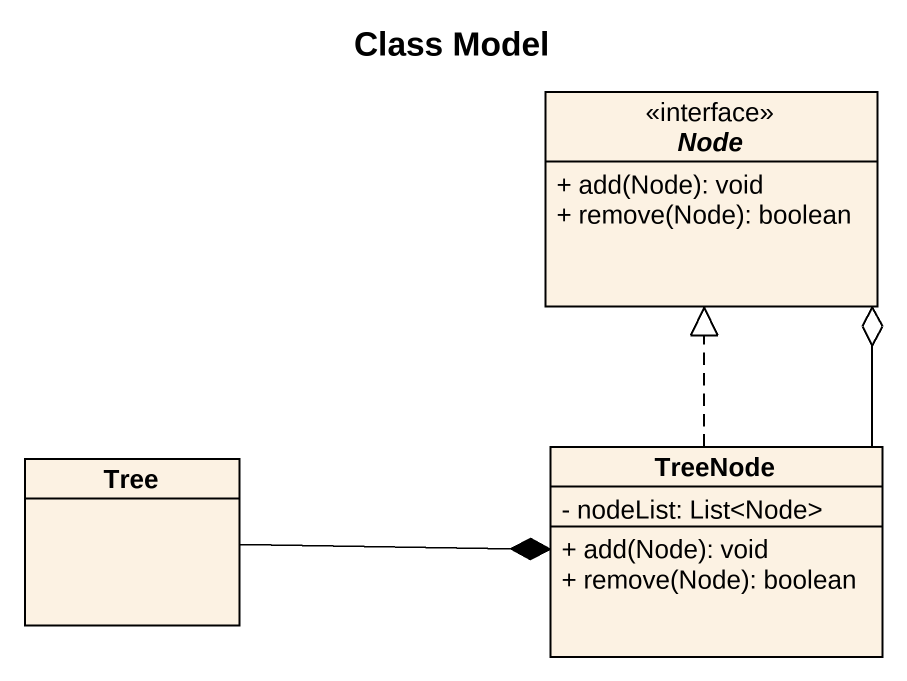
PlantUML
@startuml
title Class Model
hide circle
hide empty members
skinparam classAttributeIconSize 0
interface "Node" as Node_ <<interface>> {
  + add(Node): void
  + remove(Node): boolean
}
class Tree
class TreeNode {
  - nodeList: List<Node>
  + add(Node): void
  + remove(Node): boolean
}
Tree -right-* TreeNode
TreeNode .up.|> Node_
TreeNode -up-o Node_
@enduml
